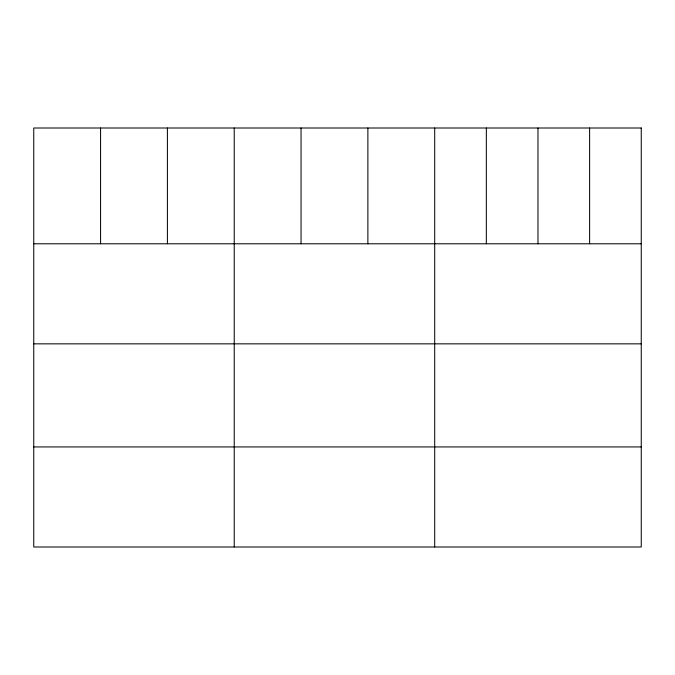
<?xml version="1.0" encoding="UTF-8"?>
<svg xmlns="http://www.w3.org/2000/svg" width="675" height="675" viewBox="0 0 675 675"><rect width="100%" height="100%" fill="white"/><g stroke="black" fill="none" stroke-linecap="round" stroke-linejoin="round"><path stroke-width="1.01" d="M33.75 243.785L641.25 243.785M33.75 343.845L641.25 343.845M33.75 446.934L641.25 446.934M589.612 128.005L589.612 243.785M537.975 128.005L537.975 243.785M486.337 128.005L486.337 243.785M434.7 128.005L434.7 546.995M367.875 128.005L367.875 243.785M301.05 128.005L301.05 243.785M234.225 128.005L234.225 546.995M167.4 128.005L167.4 243.785M100.575 128.005L100.575 243.785M641.25 128.005L33.75 128.005L33.75 546.995L641.25 546.995L641.25 128.005"/></g></svg>
